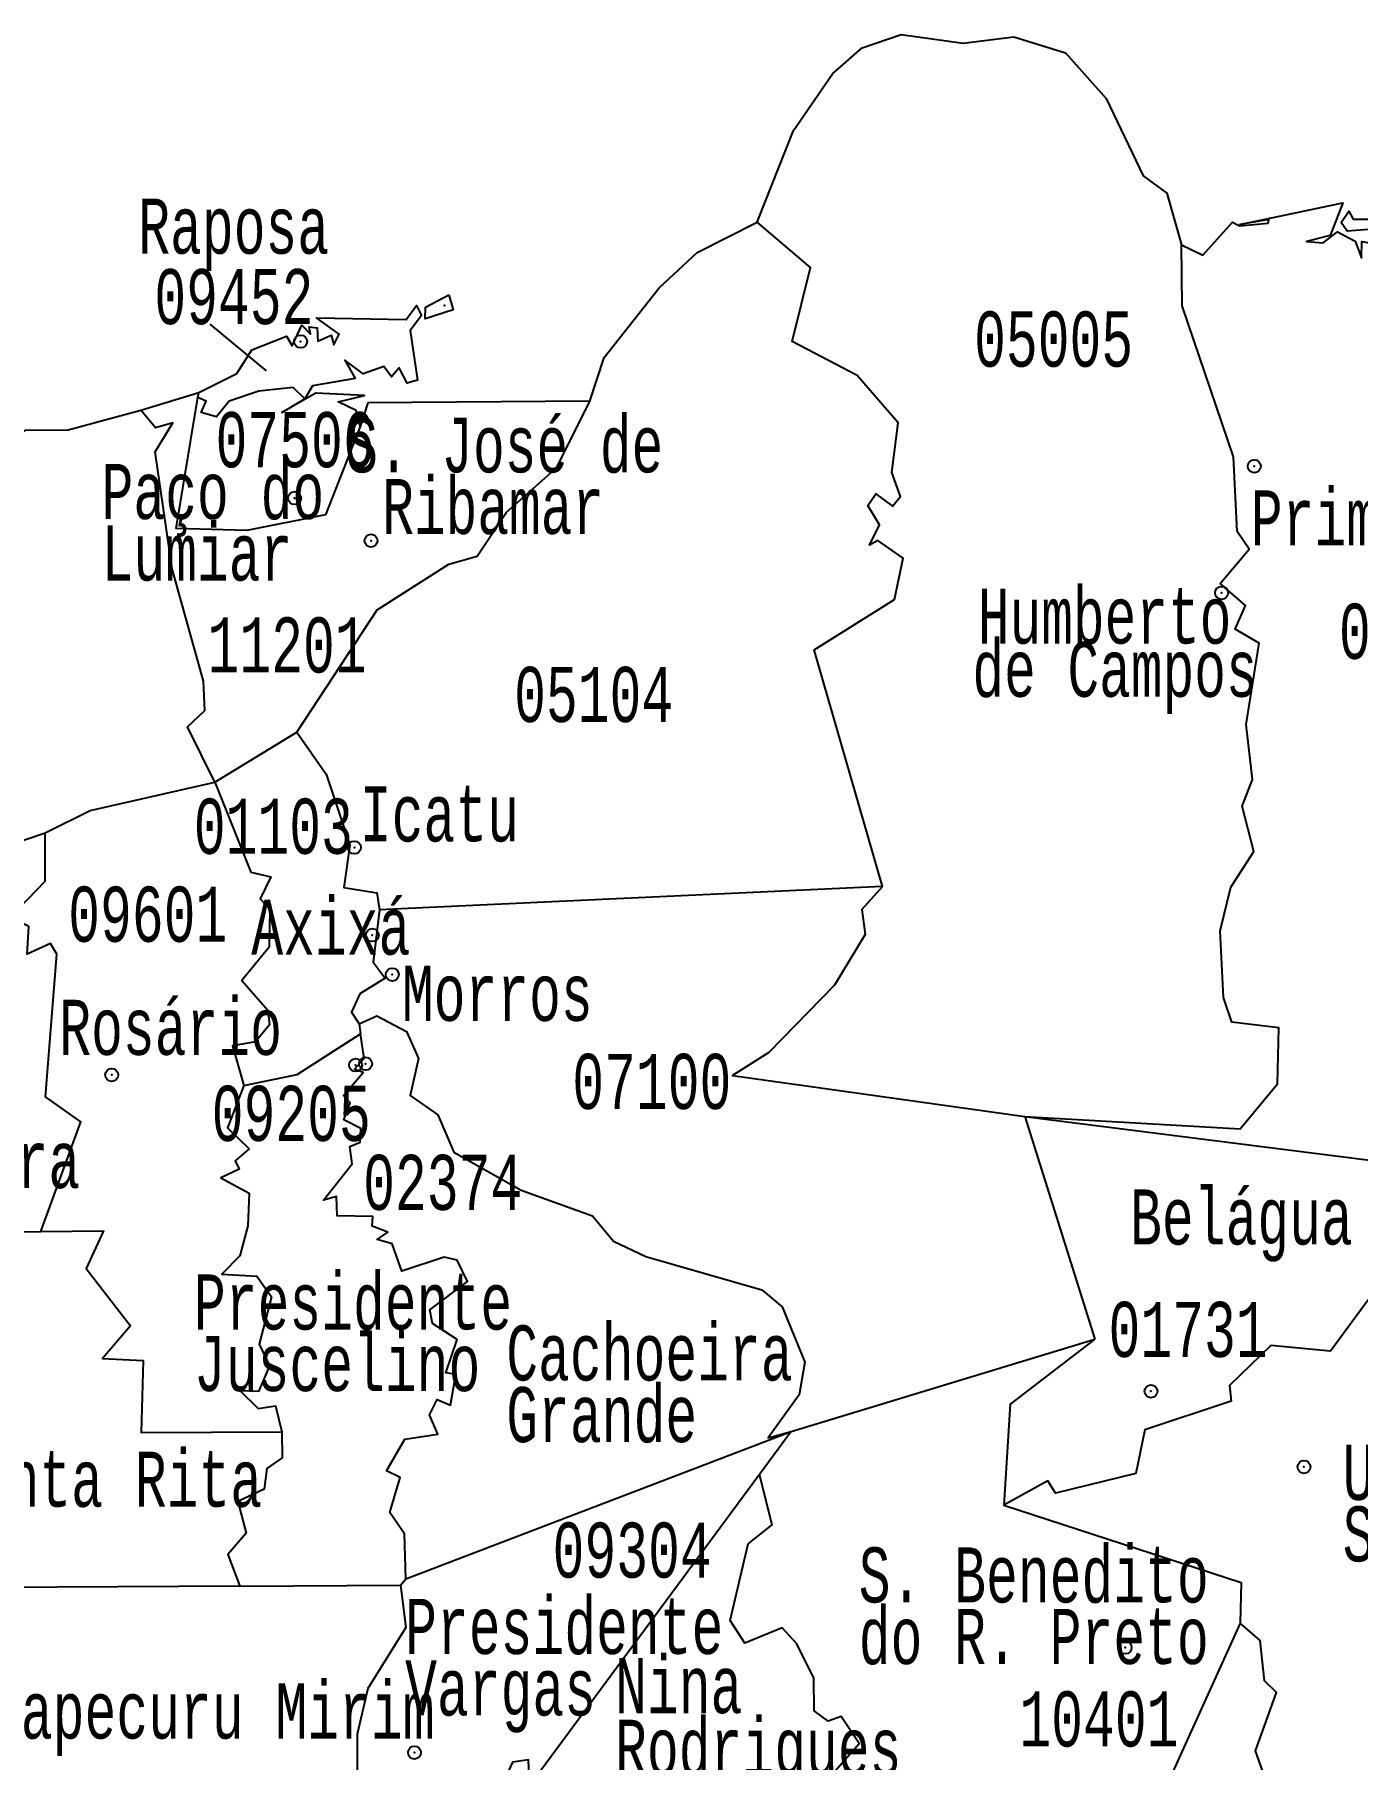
# Model space of a CAD drawing. Header units: millimetres. Extents: x 9851 to 10267, y 23387 to 23778.
# Drawn here: x 10147.86 to 10157.09, y 23690.68 to 23702.7 of the extents above; entities that cross this region are included whole.
import ezdxf
from ezdxf.enums import TextEntityAlignment as Align

# ---------------------------------------------------------------- set-up
doc = ezdxf.new("R2010")
doc.units = ezdxf.units.MM
doc.layers.add('3', color=7, linetype='Continuous')
doc.styles.add('MONOTXT', font='MONOTXT', dxfattribs={"height": 0.2})

# ---------------------------------------------------------------- blocks, each defined once
blk = doc.blocks.new('SEDE')
at = {"layer": '3', "color": 7, "linetype": 'Continuous'}
blk.add_circle((0, 0), 0.00451, dxfattribs=at)

msp = doc.modelspace()

# ---------------------------------------------------------------- linework, layer by layer
at = {"color": 7, "linetype": 'Continuous'}
for p, q in [((10149.481, 23700.358), (10149.089, 23700.684)), ((10148.604, 23700.085), (10149.009, 23700.208)), ((10149.003, 23700.172), (10149.009, 23700.208)), ((10149.12, 23697.49), (10149.692, 23697.84)), ((10153.777, 23696.762), (10150.268, 23696.601)), ((10150.128, 23695.805), (10150.137, 23695.736)), ((10154.77, 23695.159), (10158.124, 23694.734)), ((10154.77, 23695.159), (10155.257, 23693.607)), ((10153.141, 23692.962), (10155.257, 23693.607)), ((10150.452, 23691.935), (10153.141, 23692.962)), ((10153.141, 23692.962), (10152.919, 23692.662)), ((10149.294, 23691.884), (10146.455, 23691.868)), ((10149.294, 23691.884), (10150.416, 23691.892)), ((10150.416, 23691.892), (10150.452, 23691.935)), ((10156.272, 23691.626), (10154.84, 23688.477))]:
    msp.add_line(p, q, dxfattribs=at)
for points in [[(10152.902, 23701.396), (10153.157, 23702.033), (10153.427, 23702.428), (10153.636, 23702.611), (10153.906, 23702.703), (10154.34, 23702.644), (10154.693, 23702.688), (10155.052, 23702.575), (10155.337, 23702.256), (10155.595, 23701.719), (10155.76, 23701.596), (10155.861, 23701.237)], [(10155.861, 23701.237), (10156.01, 23701.165), (10156.217, 23701.396), (10156.266, 23701.37), (10156.467, 23701.387), (10156.471, 23701.414), (10156.27, 23701.379), (10156.269, 23701.379), (10156.988, 23701.53), (10156.898, 23701.301), (10156.734, 23701.26), (10156.849, 23701.25), (10156.95, 23701.328), (10157.074, 23701.263), (10157.117, 23701.146), (10157.12, 23701.261), (10157.288, 23701.231), (10157.192, 23701.285), (10157.238, 23701.303), (10157.442, 23701.323), (10157.53, 23701.246)], [(10151.737, 23700.146), (10151.836, 23700.451), (10152.219, 23700.936), (10152.484, 23701.184), (10152.902, 23701.396)], [(10153.777, 23696.762), (10153.301, 23698.414), (10153.86, 23698.765), (10153.922, 23699.053), (10153.744, 23699.175), (10153.687, 23699.142), (10153.755, 23699.284), (10153.675, 23699.42), (10153.731, 23699.5), (10153.847, 23699.415), (10153.903, 23699.481), (10153.841, 23699.65), (10153.887, 23699.995), (10153.601, 23700.325), (10153.146, 23700.562), (10153.275, 23701.078), (10152.902, 23701.396)], [(10157.53, 23701.246), (10157.44, 23701.365), (10157.018, 23701.332), (10156.976, 23701.392), (10157.029, 23701.472), (10157.058, 23701.416), (10157.547, 23701.416), (10158.026, 23701.304), (10160.594, 23700.258)], [(10154.77, 23695.159), (10156.27, 23695.073), (10156.532, 23695.386), (10156.54, 23695.778), (10156.213, 23695.818), (10156.155, 23695.99), (10156.132, 23696.454), (10156.205, 23696.758), (10156.367, 23697.006), (10156.286, 23697.324), (10156.356, 23697.509), (10156.313, 23697.892), (10156.404, 23698.459), (10156.237, 23698.558), (10156.307, 23698.721), (10156.132, 23698.876), (10156.333, 23699.116), (10156.25, 23699.237), (10156.224, 23699.758), (10155.867, 23700.811), (10155.861, 23701.237)], [(10150.752, 23700.888), (10150.782, 23700.784), (10150.588, 23700.72), (10150.59, 23700.803), (10150.752, 23700.888)], [(10149.009, 23700.208), (10149.275, 23700.34), (10149.379, 23700.504), (10149.62, 23700.601), (10149.66, 23700.532), (10149.728, 23700.677), (10149.789, 23700.613), (10149.779, 23700.666), (10149.834, 23700.658), (10149.838, 23700.566), (10149.933, 23700.606), (10149.95, 23700.539), (10149.987, 23700.614), (10149.829, 23700.729), (10150.455, 23700.716), (10150.528, 23700.814), (10150.562, 23700.743), (10150.482, 23700.64), (10150.533, 23700.294), (10150.461, 23700.272), (10150.407, 23700.38), (10150.353, 23700.317), (10150.299, 23700.389), (10150.155, 23700.337), (10150.027, 23700.433), (10150.1, 23700.305), (10149.803, 23700.253), (10149.749, 23700.164)], [(10147.053, 23700.215), (10147.469, 23699.796), (10147.644, 23699.822), (10147.8, 23699.944), (10148.097, 23699.947), (10148.604, 23700.085)], [(10150.135, 23699.971), (10149.892, 23699.355), (10149.345, 23699.244), (10148.852, 23699.258), (10149.003, 23700.172)], [(10149.749, 23700.164), (10149.667, 23700.243), (10149.427, 23700.217), (10149.22, 23700.147), (10149.132, 23700.038), (10149.026, 23700.068), (10149.06, 23700.146), (10149.003, 23700.172)], [(10150.135, 23699.971), (10150.106, 23700.082), (10149.982, 23700.143), (10150.165, 23700.187), (10149.826, 23700.202), (10149.587, 23700.067), (10149.749, 23700.164)], [(10149.12, 23697.49), (10148.93, 23697.875), (10149.05, 23697.989), (10149.041, 23698.195), (10148.823, 23698.977), (10148.704, 23699.793), (10148.829, 23699.995), (10148.706, 23699.961), (10148.604, 23700.085)], [(10149.692, 23697.84), (10150.253, 23698.692), (10150.752, 23699.01), (10150.95, 23699.065), (10151.154, 23699.373), (10151.505, 23699.685), (10151.737, 23700.146)], [(10151.737, 23700.146), (10150.187, 23700.135), (10150.135, 23699.971)], [(10149.692, 23697.84), (10149.897, 23697.546), (10150.063, 23697.052), (10150.021, 23696.757), (10150.251, 23696.718), (10150.268, 23696.601)], [(10147.938, 23697.136), (10148.252, 23697.293), (10149.12, 23697.49)], [(10149.12, 23697.49), (10149.371, 23696.862), (10149.511, 23696.831), (10149.436, 23696.677), (10149.505, 23696.604), (10149.499, 23696.34), (10149.309, 23696.107), (10149.49, 23695.901), (10149.502, 23695.799), (10149.404, 23695.679), (10149.244, 23695.653), (10149.322, 23695.375)], [(10146.341, 23696.795), (10146.866, 23696.826), (10146.873, 23697.137), (10147.063, 23697.231), (10147.313, 23697.141), (10147.471, 23696.978), (10147.938, 23697.136)], [(10147.907, 23694.357), (10148.187, 23695.122), (10147.94, 23695.297), (10148.02, 23696.291), (10147.975, 23696.365), (10147.812, 23696.292), (10147.823, 23696.483), (10147.697, 23696.55), (10147.938, 23696.801), (10147.938, 23697.136)], [(10153.777, 23696.762), (10153.632, 23696.602), (10153.655, 23696.429), (10153.441, 23696.074), (10152.985, 23695.606), (10152.73, 23695.444), (10154.77, 23695.159)], [(10150.268, 23696.601), (10150.225, 23696.235), (10150.308, 23696.124), (10150.132, 23696.014), (10150.075, 23695.886), (10150.128, 23695.805)], [(10150.128, 23695.805), (10150.251, 23695.861), (10150.458, 23695.752), (10150.541, 23695.563), (10150.482, 23695.306), (10150.676, 23695.171), (10150.788, 23694.911), (10151.256, 23694.645), (10151.754, 23694.466), (10151.9, 23694.29), (10152.127, 23694.182), (10152.936, 23693.95), (10153.077, 23693.831), (10153.235, 23693.446), (10153.196, 23693.218), (10152.98, 23692.919), (10153.141, 23692.962)], [(10149.322, 23695.375), (10149.695, 23695.453), (10150.137, 23695.736)], [(10150.452, 23691.935), (10150.444, 23692.249), (10150.341, 23692.398), (10150.413, 23692.643), (10150.317, 23692.688), (10150.445, 23692.91), (10150.676, 23692.944), (10150.617, 23693.079), (10150.671, 23693.187), (10150.764, 23693.147), (10150.802, 23693.361), (10150.731, 23693.373), (10150.81, 23693.604), (10150.638, 23693.717), (10150.62, 23693.812), (10150.882, 23694.008), (10150.81, 23694.157), (10150.72, 23694.178), (10150.426, 23694.081), (10150.357, 23694.271), (10150.252, 23694.301), (10150.328, 23694.352), (10150.217, 23694.394), (10150.223, 23694.462), (10149.973, 23694.466), (10149.97, 23694.602), (10149.878, 23694.577), (10150.079, 23694.829), (10150.062, 23694.95), (10150.134, 23694.98), (10150.139, 23695.076), (10150.021, 23695.136), (10150.065, 23695.255), (10150.019, 23695.306), (10150.155, 23695.465), (10150.095, 23695.489), (10150.162, 23695.563), (10150.137, 23695.736)], [(10149.322, 23695.375), (10149.209, 23695.081), (10149.36, 23694.934), (10149.262, 23694.85), (10149.29, 23694.792), (10149.163, 23694.731), (10149.361, 23694.624), (10149.35, 23694.396), (10149.294, 23694.187), (10149.17, 23694.06), (10149.413, 23694.045), (10149.516, 23693.901), (10149.429, 23693.573), (10149.502, 23693.421), (10149.425, 23693.242), (10149.297, 23693.247), (10149.422, 23693.123), (10149.543, 23693.143), (10149.587, 23692.96)], [(10145.768, 23694.782), (10145.793, 23694.489), (10145.879, 23694.324), (10147.537, 23693.767), (10147.589, 23694.354), (10147.907, 23694.357)], [(10147.907, 23694.357), (10148.344, 23694.361), (10148.223, 23694.099), (10148.532, 23693.7), (10148.338, 23693.471), (10148.621, 23693.458), (10148.608, 23692.957), (10149.587, 23692.96)], [(10158.25, 23694.289), (10157.943, 23693.813), (10157.432, 23694.04), (10157.172, 23693.892), (10156.902, 23693.522), (10156.484, 23693.563), (10156.197, 23693.283), (10156.208, 23693.175), (10155.606, 23692.975), (10155.544, 23692.671), (10154.983, 23692.532), (10154.929, 23692.619), (10154.623, 23692.449)], [(10155.257, 23693.607), (10154.667, 23693.154), (10154.623, 23692.449)], [(10149.587, 23692.96), (10149.591, 23692.779), (10149.483, 23692.705), (10149.466, 23692.56), (10149.281, 23692.474), (10149.339, 23692.255), (10149.211, 23692.105), (10149.294, 23691.884)], [(10152.919, 23692.662), (10151.314, 23690.492), (10151.307, 23690.673), (10151.196, 23690.657), (10151.007, 23690.249), (10150.806, 23690.012), (10150.896, 23689.851)], [(10154.84, 23688.477), (10153.407, 23690.391), (10153.365, 23690.504), (10153.615, 23690.787), (10153.489, 23690.975), (10153.397, 23690.943), (10153.3, 23691.016), (10153.297, 23691.243), (10153.18, 23691.483), (10153.077, 23691.595), (10152.816, 23691.488), (10152.714, 23691.644), (10152.841, 23692.18), (10153.007, 23692.313), (10152.919, 23692.662)], [(10154.623, 23692.449), (10156.277, 23691.91), (10156.272, 23691.626)], [(10150.416, 23691.892), (10150.452, 23691.597), (10150.188, 23691.171), (10150.114, 23690.853), (10150.113, 23690.241), (10149.94, 23689.999)], [(10156.881, 23689.294), (10156.741, 23689.502), (10156.738, 23689.606), (10156.847, 23689.674), (10156.685, 23689.848), (10156.701, 23690.366), (10156.267, 23690.473), (10156.429, 23690.593), (10156.377, 23690.736), (10156.525, 23691.143), (10156.44, 23691.224), (10156.41, 23691.505), (10156.272, 23691.626)]]:
    msp.add_lwpolyline(points, dxfattribs=at)
for p in [(10150.723, 23700.814), (10149.719, 23700.563), (10156.369, 23699.693), (10149.677, 23699.471), (10150.21, 23699.174), (10156.141, 23698.81), (10150.094, 23697.035), (10150.219, 23696.424), (10150.358, 23696.149), (10150.102, 23695.518), (10150.172, 23695.527), (10148.402, 23695.449), (10155.649, 23693.243), (10156.716, 23692.716), (10155.469, 23691.457), (10150.513, 23690.724)]:
    msp.add_point(p, dxfattribs=at)

# ---------------------------------------------------------------- block references
for p, xscale, yscale, zscale, rotation in [((10149.719, 23700.563), 10, 10, 10, 0.1571483164360135), ((10156.369, 23699.693), 9.999983431260803, 9.999983431260803, 10, 0.1403396543544408), ((10149.677, 23699.471), 10, 10, 10, 0.1736901479635196), ((10150.21, 23699.174), 10, 10, 10, 0.1760913792309977), ((10156.141, 23698.81), 10.00000000000001, 10.00000000000001, 10.00000000000001, 0.1558142965860676), ((10150.094, 23697.035), 10.0000197356713, 10.0000197356713, 10, 0.2086413385713894), ((10150.219, 23696.424), 9.999978707041684, 9.999978707041684, 10, 0.2171800227049149), ((10150.358, 23696.149), 9.999981199419103, 9.999981199419103, 10, 0.2209152689436031), ((10148.402, 23695.449), 10, 10, 10, 0.2379906559258538), ((10150.102, 23695.518), 9.999988178679729, 9.999988178679729, 10, 0.2310537848914849), ((10150.172, 23695.527), 9.999987991003467, 9.999987991003467, 10, 0.2307869820228181), ((10155.649, 23693.243), 10, 10, 10, 0.245727926916168), ((10156.716, 23692.716), 9.999999999999998, 9.999999999999998, 9.999999999999998, 0.2502635643825221), ((10155.469, 23691.457), 10.00002122233133, 10.00002122233133, 10, 0.2740089080248793), ((10150.513, 23690.724), 10, 10, 10, 0.2996231524227125)]:
    msp.add_blockref('SEDE', p, dxfattribs=dict(at, xscale=xscale, yscale=yscale, zscale=zscale, rotation=rotation))

# ---------------------------------------------------------------- texts
at = {"color": 7, "linetype": 'Continuous', "style": 'MONOTXT'}
for s, height, rotation, width, p in [('Raposa', 0.3839, 360, 0.66746, (10148.587, 23701.559)), ('09452', 0.3839, 0, 0.667463, (10148.699, 23701.068)), ('Pa%%231o do', 0.38384, 359.9989, 0.66746, (10148.331, 23699.709)), ('Primeira Cruz', 0.38396, 0, 0.667467, (10156.345, 23699.525)), ('Lumiar', 0.3838, 359.9989, 0.66746, (10148.331, 23699.28)), ('11201', 0.384, 360, 0.667462, (10149.07, 23698.639)), ('05104', 0.384, 360, 0.667465, (10151.208, 23698.294)), ('Icatu', 0.384, 0, 0.667465, (10150.132, 23697.461)), ('Ros%%225rio', 0.38405, 360, 0.667465, (10148.036, 23695.973)), ('Bel%%225gua', 0.3841, 360, 0.66746, (10155.503, 23694.651)), ('Presidente', 0.3841, 359.9991, 0.667462, (10148.975, 23694.058)), ('01731', 0.3841, 360, 0.667462, (10155.353, 23693.867)), ('Juscelino', 0.3841, 359.9991, 0.667462, (10148.975, 23693.629)), ('Cachoeira', 0.3841, 359.999, 0.667462, (10151.153, 23693.703)), ('Grande', 0.3841, 359.999, 0.667462, (10151.153, 23693.273)), ('Santa Rita', 0.3842, 360, 0.66746, (10147.231, 23692.822)), ('Urbano ', 0.384, 359.9985, 0.667462, (10156.986, 23692.87)), ('Santos', 0.384, 359.9985, 0.667462, (10156.986, 23692.441)), ('S. Benedito ', 0.38412, 359.9991, 0.667465, (10153.611, 23692.155)), ('Presidente', 0.3841, 359.999, 0.66746, (10150.448, 23691.796)), ('do R. Preto', 0.38412, 359.9991, 0.667465, (10153.611, 23691.726)), ('Nina', 0.3841, 359.999, 0.667462, (10151.912, 23691.383)), ('Vargas', 0.3841, 359.999, 0.66746, (10150.448, 23691.367)), ('Rodrigues', 0.3841, 359.999, 0.667462, (10151.912, 23690.953))]:
    msp.add_text(s, height=height, rotation=rotation, dxfattribs=dict(at, width=width)).set_placement(p, align=Align.TOP_LEFT)
for s, height, rotation, width, p in [('05005', 0.3844, 360, 0.666662, (10154.97, 23700.58)), ('S. Jos%%233 de ', 0.38258, 359.9985, 0.667458, (10151.253, 23699.857)), ('Ribamar', 0.3826, 359.9985, 0.667458, (10151.062, 23699.429)), ('Humberto ', 0.3826, 359.9986, 0.667458, (10155.436, 23698.664)), ('09403', 0.3844, 0, 0.666664, (10157.514, 23698.543)), ('de Campos', 0.3826, 359.9986, 0.667458, (10155.398, 23698.236)), ('09601', 0.3845, 0, 0.666667, (10148.653, 23696.57)), ('07100', 0.3845, 0, 0.666664, (10152.168, 23695.404))]:
    msp.add_text(s, height=height, rotation=rotation, dxfattribs=dict(at, width=width)).set_placement(p, align=Align.MIDDLE)
at = {"color": 7, "linetype": 'Continuous', "style": 'MONOTXT', "width": 0.666669}
for s, height, p in [('07506', 0.3844, (10149.126, 23699.686)), ('09205', 0.3845, (10149.099, 23694.989))]:
    msp.add_text(s, height=height, dxfattribs=at).set_placement(p)
msp.add_text('01103', height=0.3845, rotation=360, dxfattribs=at).set_placement((10148.974, 23696.991))
at = {"color": 7, "linetype": 'Continuous', "style": 'MONOTXT'}
for s, height, width, p in [('Axix%%225 ', 0.384, 0.667465, (10149.375, 23696.672)), ('Morros', 0.384, 0.667465, (10150.425, 23696.21)), ('Bacabeira', 0.3841, 0.667462, (10146.185, 23695.044)), ('02374', 0.3841, 0.66746, (10150.155, 23694.892)), ('09304', 0.3842, 0.667462, (10151.476, 23692.328)), ('Itapecuru Mirim', 0.38422, 0.667462, (10147.324, 23691.206)), ('10401', 0.3842, 0.667464, (10154.731, 23691.151))]:
    msp.add_text(s, height=height, dxfattribs=dict(at, width=width)).set_placement(p, align=Align.TOP_LEFT)

doc.saveas('drawing.dxf')
